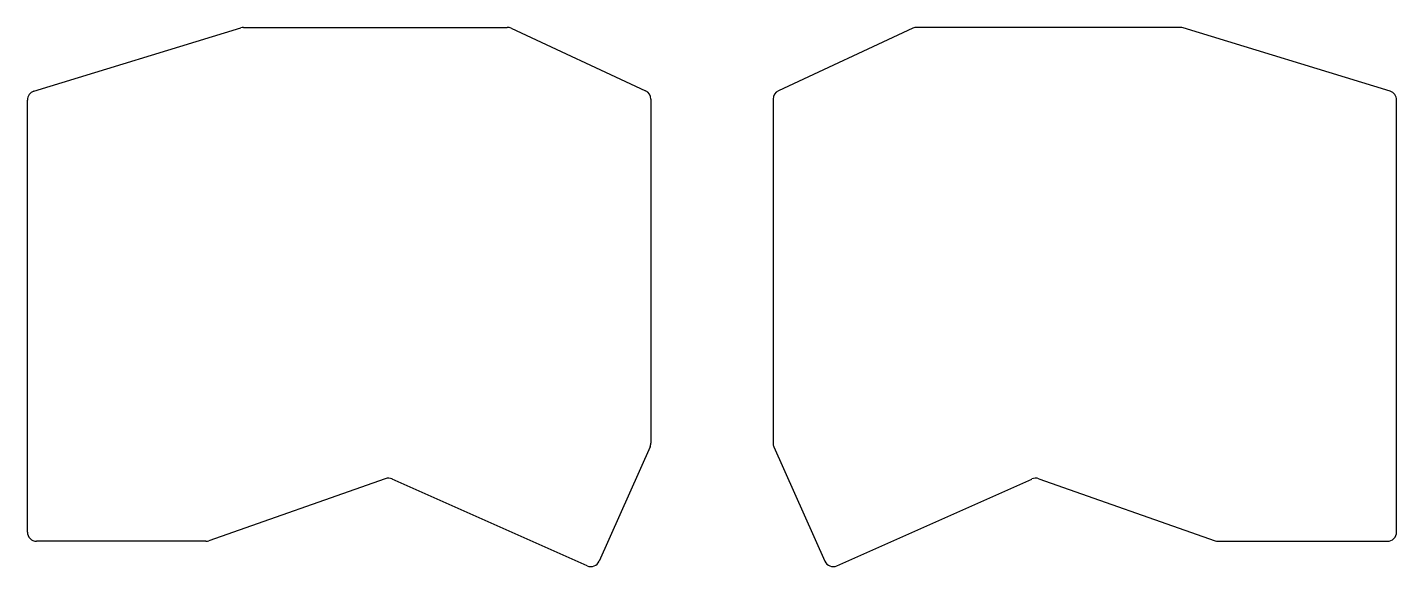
# Model space of a CAD drawing. Header units: millimetres. Extents: x 69 to 367, y -196 to -79.
import ezdxf

# ---------------------------------------------------------------- set-up
doc = ezdxf.new("R2010")
doc.units = ezdxf.units.MM

msp = doc.modelspace()

# ---------------------------------------------------------------- linework, layer by layer
at = {"linetype": 'CONTINUOUS'}
for p, q in [((70.89, -92.84), (115.81, -79.08)), ((116.4, -78.99), (173.65, -78.99)), ((174.49, -79.17), (203.67, -92.74)), ((261.73, -79.17), (232.56, -92.74)), ((319.83, -78.99), (262.57, -78.99)), ((365.34, -92.84), (320.41, -79.08)), ((69.47, -188.53), (69.47, -94.75)), ((204.83, -94.55), (204.84, -169.23)), ((231.4, -94.55), (231.38, -169.23)), ((366.75, -188.53), (366.75, -94.75)), ((204.67, -170.05), (193.63, -194.85)), ((231.56, -170.05), (242.6, -194.85)), ((147.18, -176.96), (108.9, -190.41)), ((190.99, -195.86), (148.66, -177.02)), ((245.24, -195.86), (287.56, -177.02)), ((289.04, -176.96), (327.33, -190.41)), ((108.23, -190.53), (71.47, -190.53)), ((327.99, -190.53), (364.75, -190.53))]:
    msp.add_line(p, q, dxfattribs=at)
for centre, start, end in [((116.4, -80.99), 90, 107.0369), ((173.65, -80.99), 65.0663, 90), ((262.57, -80.99), 90, 114.9337), ((319.83, -80.99), 72.9631, 90), ((71.47, -94.75), 107.0369, 180), ((202.83, -94.55), 0.0129, 65.0663), ((233.4, -94.55), 114.9337, 179.9871), ((364.75, -94.75), 0, 72.9631), ((202.84, -169.23), 336, 0.0129), ((233.38, -169.23), 179.9871, 204), ((147.85, -178.84), 66, 109.3611), ((288.38, -178.84), 70.6389, 114), ((71.47, -188.53), 180, 270), ((364.75, -188.53), 270, 0), ((108.23, -188.53), 270, 289.3611), ((327.99, -188.53), 250.6389, 270), ((191.8, -194.03), 246, 336), ((244.43, -194.03), 204, 294)]:
    msp.add_arc(centre, 2, start, end, dxfattribs=at)

doc.saveas('drawing.dxf')
